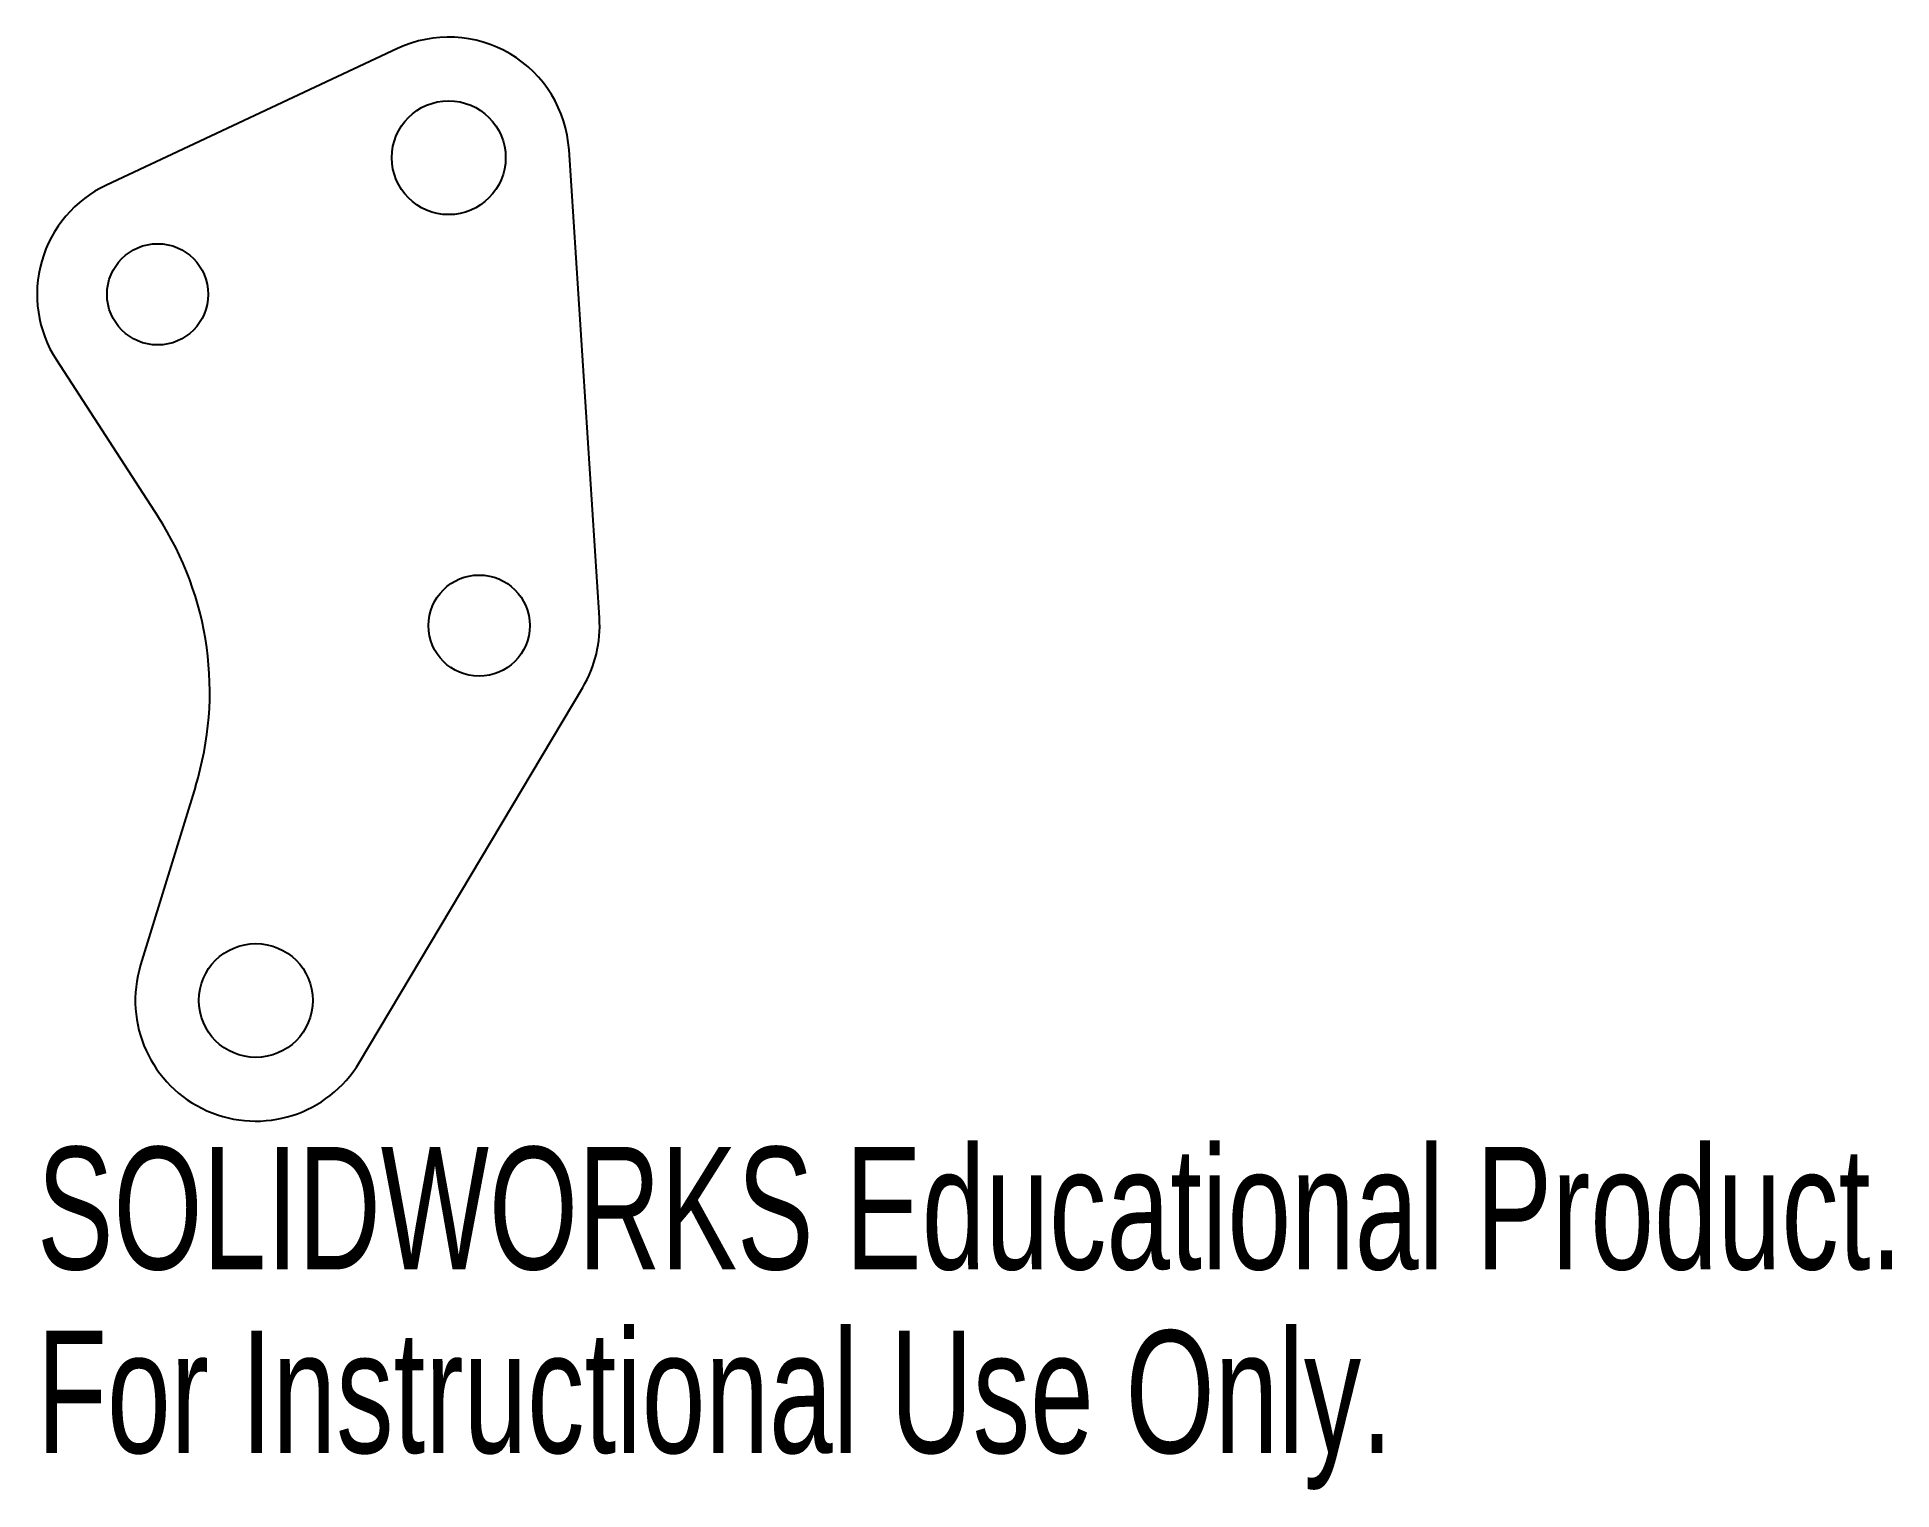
# Model space of a CAD drawing. Header units: inches. Extents: x -7 to -4.11, y -2.15 to 0.11.
import ezdxf

# ---------------------------------------------------------------- set-up
doc = ezdxf.new("R2010")
doc.units = ezdxf.units.IN
doc.header["$MEASUREMENT"] = 0
doc.styles.add('SLDTEXTSTYLE0', font='TXT', dxfattribs={"width": 0.7})

msp = doc.modelspace()

# ---------------------------------------------------------------- linework, layer by layer
at = {"color": 7, "linetype": 'Continuous', "lineweight": 25}
for p, q in [((-6.435, 0.0921), (-6.8876, -0.1203)), ((-6.1209, -0.7928), (-6.1682, -0.0655)), ((-6.9653, -0.392), (-6.8073, -0.6358)), ((-6.4943, -1.4837), (-6.1469, -0.901)), ((-6.749, -1.0549), (-6.8345, -1.3325))]:
    msp.add_line(p, q, dxfattribs=at)
for centre, radius in [((-6.3553, -0.0776), 0.0885), ((-6.808, -0.29), 0.0787), ((-6.308, -0.805), 0.0787), ((-6.6553, -1.3877), 0.0885)]:
    msp.add_circle(centre, radius, dxfattribs=at)
for centre, radius, start, end in [((-6.3553, -0.0776), 0.1875, 3.7244, 115.1362), ((-6.808, -0.29), 0.1875, 115.1362, 212.9484), ((-7.2269, -0.9077), 0.5, 342.8856, 32.9484), ((-6.308, -0.805), 0.1875, 329.2008, 3.7244), ((-6.6553, -1.3877), 0.1875, 162.8856, 329.2008)]:
    msp.add_arc(centre, radius, start, end, dxfattribs=at)

# ---------------------------------------------------------------- texts
at = {"color": 7, "linetype": 'Continuous', "char_height": 0.1903, "attachment_point": 1, "style": 'SLDTEXTSTYLE0'}
for s, insert in [('SOLIDWORKS Educational Product.', (-6.9955, -1.6154)), ('For Instructional Use Only.', (-6.9955, -1.9008))]:
    msp.add_mtext(s, dxfattribs=dict(at, insert=insert))

doc.saveas('drawing.dxf')
